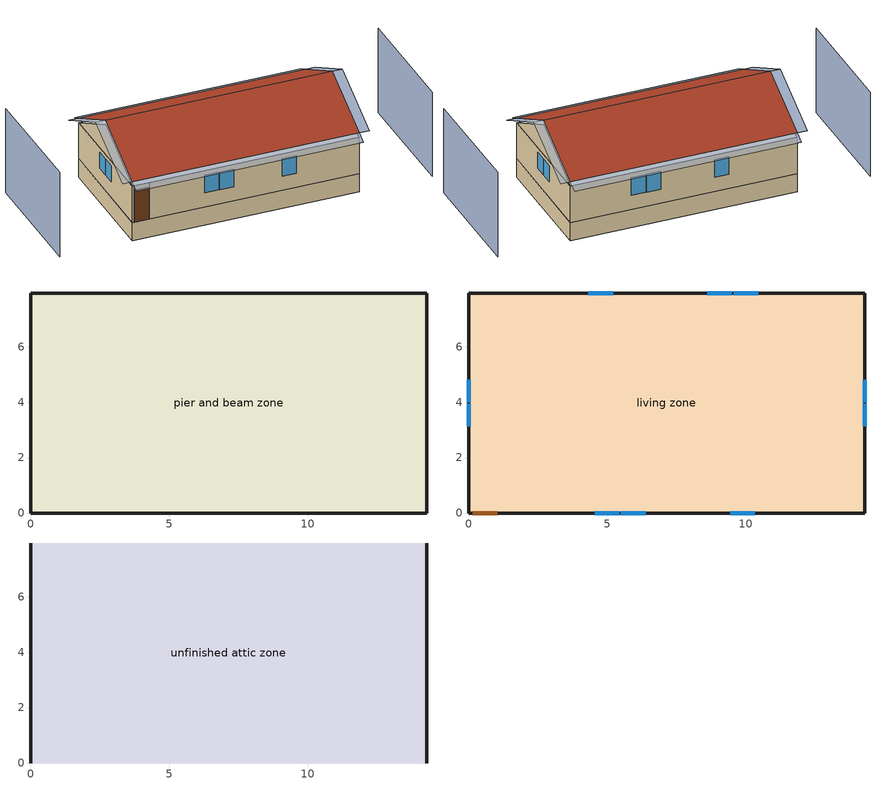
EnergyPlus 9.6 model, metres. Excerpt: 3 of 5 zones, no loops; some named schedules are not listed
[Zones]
pier and beam zone
 floor foundation (FloorFndGrndUnfinSlab): 0,0 0,7.94 14.28,7.94 14.28,0 z0
 wall outside (WallExtUninsUnfin): 0,7.94 0,0 14.28,0 14.28,7.94 0,7.94 z0:1.22
living zone
 floor to pier and beam zone (FloorPBInsFin Reversed): 0,0 0,7.94 14.28,7.94 14.28,0 z1.22
 wall outside (WallExtInsFin): 0.13,0 1.05,0 14.28,0 14.28,7.94 0,7.94 0,0 0.13,0 z1.22:3.66
 window (WindowConstruction): 0,4.81 0,4 / 0,3.94 0,3.13 / 14.28,3.13 14.28,3.94 / 14.28,4 14.28,4.81 z2.28:3.35; 10.44,7.94 9.55,7.94 / 9.49,7.94 8.61,7.94 / 5.2,7.94 4.32,7.94 / 4.54,0 5.43,0 / 5.49,0 6.38,0 / 9.43,0 10.31,0 z2.17:3.35
 door (Door): 0.15,0 1.02,0 z1.22:3.35
unfinished attic zone
 floor to living zone (FloorFinInsUnfinAttic): 0,7.94 14.28,7.94 14.28,0 0,0 z3.66
 wall outside (WallExtUninsUnfin): 0,3.97,5.64 0,7.94,3.66 0,0,3.66; 14.28,3.97,5.64 14.28,0,3.66 14.28,7.94,3.66
 roof outside (RoofUnfinInsExt): 14.28,3.97,5.95 0,3.97,5.95 0,0,3.96 14.28,0,3.96; 0,3.97,5.95 14.28,3.97,5.95 14.28,7.94,3.96 0,7.94,3.96
shading: -4.57,7.94 -4.57,0 / 18.86,0 18.86,7.94 z0:5.64; 0,4.81 0,4 / 0,3.94 0,3.13 / 14.28,3.13 14.28,3.94 / 14.28,4 14.28,4.81 z2.28:3.35; 10.44,7.94 9.55,7.94 / 9.49,7.94 8.61,7.94 / 5.2,7.94 4.32,7.94 / 4.54,0 5.43,0 / 5.49,0 6.38,0 / 9.43,0 10.31,0 z2.17:3.35; 14.89,0,3.96 14.89,3.97,5.95 14.28,3.97,5.95 14.28,0,3.96; -0.61,3.97,5.95 -0.61,0,3.96 0,0,3.96 0,3.97,5.95; 0,-0.61,3.66 14.28,-0.61,3.66 14.28,0,3.96 0,0,3.96; -0.61,7.94,3.96 -0.61,3.97,5.95 0,3.97,5.95 0,7.94,3.96; 14.89,3.97,5.95 14.89,7.94,3.96 14.28,7.94,3.96 14.28,3.97,5.95; 14.28,8.54,3.66 0,8.54,3.66 0,7.94,3.96 14.28,7.94,3.96
[Building]
Building 1: North Axis=90; Terrain=Suburbs
[Site:Location]
Camp Mabry_TX_USA: Latitude=30.32; Longitude=-97.77; Time Zone=-6; Elevation=198
[Site:GroundTemperature:Deep]
19.899, 19.899, 19.899, 19.899, 19.899, 19.899, 19.899, 19.899, 19.899, 19.899, 19.899, 19.899
[Site:WaterMainsTemperature]
Calculation Method=Correlation; Annual Average Outdoor Air Temperature=19.899; Maximum Difference In Monthly Average Outdoor Air Temperatures=19.1981
[Material] Roughness=Rough
Name | Thickness | Conductivity | Density | Specific Heat | Thermal Absorptance | Solar Absorptance | Visible Absorptance
Brick&#44 Medium/Dark | 0.1016 | 0.793375 | 1762.2 | 795.53 | 0.96 | 0.88 | 0.88
Composition Shingles | 0.009525 | 0.162714 | 1121.4 | 1465.45 | 0.91 | 0.85 | 0.85
Concrete 4.0 in. | 0.1016 | 1.803125 | 2242.8 | 837.4 | 0.9 | 0.7 | 0.7
DoorMaterial | 0.04445 | 0.0612267 | 512.64 | 1214.23 | 0.82 | 0.3 | 0.3
Drywall 0.5 in. | 0.0127 | 0.160291 | 801 | 837.4 | 0.9 | 0.5 | 0.1
Floor Covering | 0.0127 | 0.0433444 | 54.468 | 1339.84 | 0.9 | 0.9 | 0.7
FloorIns | 0.1397 | 0.0489548 | 106.365 | 1151.69 | 0.82 | 0.3 | 0.3
FloorUAAdditionalCeilingIns | 0.050038 | 0.060696 | 16.02 | 1046.75 | 0.9 | 0.7 | 0.7
FloorUATrussandIns | 0.0889 | 0.0634876 | 50.7834 | 1165.1 | 0.9 | 0.5 | 0.9
FootingMaterial | 0.2032 | 1.803125 | 2242.8 | 837.4 | 0.9 | 0.7 | 0.7
res furniture material living space | 0.1524 | 0.115458 | 640.8 | 1214.23 | 0.9 | 0.6 | 0.1
RoofSheathing | 0.01905 | 0.115458 | 512.64 | 1214.23 | 0.82 | 0.3 | 0.3
RoofUARoofIns | 0.18415 | 8.02397 | 37.0049 | 1207.88 | 0.91 | 0.85 | 0.91
WallSheathing | 0.0127 | 0.115458 | 512.64 | 1214.23 | 0.82 | 0.3 | 0.3
WallStudAndCavity | 0.0889 | 0.0601214 | 162.403 | 1178.92 | 0.96 | 0.88 | 0.96
WallStudAndCavity 1 | 0.0889 | 0.392154 | 83.0341 | 1211.67 | 0.96 | 0.88 | 0.96
WallStudAndCavity 2 | 0.0889 | 0.397942 | 83.0341 | 1211.67 | 0.82 | 0.3 | 0.3
Wood Floor | 0.015875 | 0.115458 | 544.68 | 1214.23 | 0.9 | 0.7 | 0.7
[WindowMaterial:SimpleGlazingSystem]
WindowMaterial: UFactor=6.58648; Solar Heat Gain Coefficient=0.76
[Construction]
Door: DoorMaterial
FloorFinInsUnfinAttic: Drywall 0.5 in., FloorUATrussandIns, FloorUAAdditionalCeilingIns
FloorFndGrndUnfinSlab: Concrete 4.0 in.
FloorPBInsFin Reversed: Floor Covering, Wood Floor, RoofSheathing, FloorIns
FootingConstruction: FootingMaterial
res furniture construction living space: res furniture material living space
RoofUnfinInsExt: Composition Shingles, RoofSheathing, RoofUARoofIns
WallExtInsFin: Brick&#44 Medium/Dark, WallSheathing, WallStudAndCavity, Drywall 0.5 in.
WallExtUninsUnfin: Brick&#44 Medium/Dark, WallSheathing, WallStudAndCavity 1
WallIntFinUninsFin: WallStudAndCavity 2, Drywall 0.5 in.
WindowConstruction: WindowMaterial
[Zone] Multiplier=1; Part of Total Floor Area=Yes
Name | Volume
living zone; pier and beam zone; unfinished attic zone
res ds res ac asys ret air zone; res ds res fur electric asys ret air zone | 0.25
[InternalMass] Zone or ZoneList=living zone
Name | Construction | Surface Area
living space Partition | WallIntFinUninsFin | 113.342
res furniture mass living space | res furniture construction living space | 45.3367
[Foundation:Kiva]
Foundation Kiva 1: Wall Height Above Grade=0.2032; Wall Depth Below Slab=0.2032; Footing Wall Construction=FootingConstruction
[Foundation:Kiva:Settings]
Soil Conductivity=1.731; Soil Density=1842.3; Soil Specific Heat=418.7; Ground Solar Absorptivity=0.9; Ground Thermal Absorptivity=0.9; Ground Surface Roughness=0.03; FarField Width=40; DeepGround Boundary Condition=ZeroFlux; DeepGround Depth=40; Minimum Cell Dimension=0.02; Maximum Cell Growth Coefficient=1.5; Simulation Timestep=Hourly
[SurfaceProperty:ExposedFoundationPerimeter]
Surface 12: Exposed Perimeter Calculation Method=TotalExposedPerimeter; Total Exposed Perimeter=44.4372
[People]
res occupants|living space: Zone or ZoneList or Space or SpaceList=living zone; Number of People Schedule=occupants; Number of People Calculation Method=People; Number of People=2; Fraction Radiant=0.319734; Sensible Heat Fraction=0.573; Activity Level Schedule=res occupants activity schedule; Carbon Dioxide Generation Rate=0; Enable ASHRAE 55 Comfort Warnings=No; Mean Radiant Temperature Calculation Type=ZoneAveraged
[Lights]
res lighting interior living space: Zone or ZoneList or Space or SpaceList=living zone; Schedule=lighting_interior; Design Level Calculation Method=LightingLevel; Lighting Level=202.538; Return Air Fraction=0; Fraction Radiant=0.6; Fraction Visible=0.2; Fraction Replaceable=1; EndUse Subcategory=res lighting interior living space
[ElectricEquipment] Zone or ZoneList or Space or SpaceList=living zone; Design Level Calculation Method=EquipmentLevel
Name | Schedule | Design Level | Fraction Latent | Fraction Radiant | Fraction Lost | EndUse Subcategory
res cd electric | clothes_dryer | 6801.75 | 0.05 | 0.09 | 0.8 | res cd electric
res ceil fan | ceiling_fan | 0 | 0 | 0.558 | 0 | res ceil fan
res cw | clothes_washer_power | 450.527 | 0 | 0.48 | 0.2 | res cw
res dw | dishwasher_power | 1443.67 | 0.15 | 0.36 | 0.25 | res dw
res infil_1 bath fan | Always On Discrete | 0 | 0 | 0 | 1 | res mv_1 bath fan
res infil_1 house fan | Always On Discrete | 0 | 0 | 0 | 1 | res mv_1 house fan
res infil_1 range fan | Always On Discrete | 0 | 0 | 0 | 1 | res mv_1 range fan
res misc plug loads|living space | plug_loads | 1011.31 | 0.021 | 0.558 | 0.049 | res misc plug loads
res range electric | cooking_range | 225.304 | 0.3 | 0.24 | 0.3 | res range electric
res refrig | res refrig schedule | 65.0889 | 0 | 0 | 0 | res refrig
[OtherEquipment] Design Level Calculation Method=EquipmentLevel
Name | Fuel Type | Zone or ZoneList or Space or SpaceList | Schedule | Design Level | Fraction Latent | Fraction Radiant | Fraction Lost | EndUse Subcategory
res bath | None | living zone | baths | 3166.67 | 0 | 0 | 0 | General
res ds res ac asys SupDCnToLvEq; res ds res ac asys SupLatLkToLvEq; res ds res ac asys SupSLkToLvEq; res ds res fur electric asys SupDCnToLvEq; res ds res fur electric asys SupLatLkToLvEq; res ds res fur electric asys SupSLkToLvEq | None | living zone | Always On Discrete | 0 |  |  |  | General
res hot water distribution | None | living zone | showers | 1989.35 | 0 | 0 | 0 | General
res range propane | Propane | living zone | cooking_range | 2345.9 | 0.2 | 0.18 | 0.5 | res range propane
res shower | None | living zone | showers | 2672.26 | 0.487118 | 0 | 0 | General
res sink | None | living zone | sinks | 658.18 | 0.311976 | 0 | 0 | General
res ds res ac asys RetDCnToAhEquip; res ds res ac asys SupDCnToAhEq; res ds res ac asys SupLatLkToAhEq; res ds res ac asys SupSLkToAhEq; res ds res fur electric asys RetDCnToAhEquip; res ds res fur electric asys SupDCnToAhEq; res ds res fur electric asys SupLatLkToAhEq; res ds res fur electric asys SupSLkToAhEq | None | pier and beam zone | Always On Discrete | 0 |  |  |  | General
res ds res ac asys RetDCnToPlEq; res ds res ac asys RetLatLkEq; res ds res ac asys RetSLkEq | None | res ds res ac asys ret air zone | Always On Discrete | 0 |  |  |  | General
res ds res fur electric asys RetDCnToPlEq; res ds res fur electric asys RetLatLkEq; res ds res fur electric asys RetSLkEq | None | res ds res fur electric asys ret air zone | Always On Discrete | 0 |  |  |  | General
[OTHEREQUIPMENT] Fuel Type=None; Zone or ZoneList or Space or SpaceList=LIVING ZONE; Design Level Calculation Method=EquipmentLevel; Design Level=1; Fraction Latent=0; Fraction Radiant=0; Fraction Lost=0; Carbon Dioxide Generation Rate=0
Name | Schedule | EndUse Subcategory
LIVING ZONE cooling load | LIVING ZONE lstm cooling load | lstm cooling
LIVING ZONE heating load | LIVING ZONE lstm heating load | lstm heating
[ZoneInfiltration:DesignFlowRate] Schedule=Always On Discrete
Name | Zone or ZoneList | Design Flow Rate Calculation Method | Design Flow Rate | Air Changes per Hour | Constant Term Coefficient | Temperature Term Coefficient | Velocity Term Coefficient | Velocity Squared Term Coefficient
res infil_1 flow; res nv_1 flow | living zone | Flow/Zone | 0
res infil|pier and beam space | pier and beam zone | AirChanges/Hour |  | 100 | 1 | 0 | 0 | 0
[ZoneInfiltration:EffectiveLeakageArea]
res infil|unfinished attic space: Zone=unfinished attic zone; Schedule=Always On Discrete; Effective Air Leakage Area=3774.28; Stack Coefficient=0.000159047; Wind Coefficient=3.81636e-05
[ZoneMixing] Schedule=Always On Continuous; Design Flow Rate Calculation Method=Flow/Zone; Design Flow Rate=0
Name | Zone | Source Zone
res ds res ac asys AhToLivMix; res ds res fur electric asys AhToLivMix | living zone | pier and beam zone
res ds res ac asys LivToAhMix; res ds res fur electric asys LivToAhMix | pier and beam zone | living zone
[Exterior:Lights]
res lighting exterior: Schedule=lighting_exterior; Design Level=6.56118; EndUse Subcategory=res lighting exterior
[EnergyManagementSystem:Sensor]
Name | OutputVariable or OutputMeter Index Key | OutputVariable or OutputMeter
res_af_1_tin_s | living zone | Zone Mean Air Temperature
res_af_1_tt_s | living zone | Zone Outdoor Air Drybulb Temperature
res_af_vw_s |  | Site Wind Speed
res_ds_res_ac_asys_ah_t_s; res_ds_res_fur_electric_asys_ah_t_s | pier and beam zone | Zone Air Temperature
res_ds_res_ac_asys_ah_w_s; res_ds_res_fur_electric_asys_ah_w_s | pier and beam zone | Zone Mean Air Humidity Ratio
res_ds_res_ac_asys_win_s; res_ds_res_fur_electric_asys_win_s | living zone | Zone Mean Air Humidity Ratio
res_infil_1_bath_sch_s | res mv_1 bath exhaust schedule | Schedule Value
res_infil_1_dryer_sch_s | clothes_dryer_exhaust | Schedule Value
res_infil_1_range_sch_s | res mv_1 range exhaust schedule | Schedule Value
res_infil_1_wh_sch_s | Always On Discrete | Schedule Value
res_nv_1_nva_s | res nv_1 avail schedule | Schedule Value
res_nv_1_sp_s | res nv_1 temp schedule | Schedule Value
res_nv_pb_s |  | Site Outdoor Air Barometric Pressure
res_nv_wt_s |  | Site Outdoor Air Humidity Ratio
res_shower_mixsp | fixtures temperature schedule | Schedule Value
[EnergyManagementSystem:Actuator]
Name | Actuated Component Unique | Actuated Component Type | Actuated Component Control Type
res_ds_res_ac_asys_AhToLivMix_act | res ds res ac asys AhToLivMix | ZoneMixing | Air Exchange Flow Rate
res_ds_res_ac_asys_LivToAhMix_act | res ds res ac asys LivToAhMix | ZoneMixing | Air Exchange Flow Rate
res_ds_res_ac_asys_RetDCnToAhEquip_act | res ds res ac asys RetDCnToAhEquip | OtherEquipment | Power Level
res_ds_res_ac_asys_RetDCnToPlEq_act | res ds res ac asys RetDCnToPlEq | OtherEquipment | Power Level
res_ds_res_ac_asys_RetLatLkEq_act | res ds res ac asys RetLatLkEq | OtherEquipment | Power Level
res_ds_res_ac_asys_RetSLkEq_act | res ds res ac asys RetSLkEq | OtherEquipment | Power Level
res_ds_res_ac_asys_SupDCnToAhEq_act | res ds res ac asys SupDCnToAhEq | OtherEquipment | Power Level
res_ds_res_ac_asys_SupDCnToLvEq_act | res ds res ac asys SupDCnToLvEq | OtherEquipment | Power Level
res_ds_res_ac_asys_SupLatLkToAhEq_act | res ds res ac asys SupLatLkToAhEq | OtherEquipment | Power Level
res_ds_res_ac_asys_SupLatLkToLvEq_act | res ds res ac asys SupLatLkToLvEq | OtherEquipment | Power Level
res_ds_res_ac_asys_SupSLkToAhEq_act | res ds res ac asys SupSLkToAhEq | OtherEquipment | Power Level
res_ds_res_ac_asys_SupSLkToLvEq_act | res ds res ac asys SupSLkToLvEq | OtherEquipment | Power Level
res_ds_res_fur_electric_asys_AhToLivMix_act | res ds res fur electric asys AhToLivMix | ZoneMixing | Air Exchange Flow Rate
res_ds_res_fur_electric_asys_LivToAhMix_act | res ds res fur electric asys LivToAhMix | ZoneMixing | Air Exchange Flow Rate
res_ds_res_fur_electric_asys_RetDCnToAhEquip_act | res ds res fur electric asys RetDCnToAhEquip | OtherEquipment | Power Level
res_ds_res_fur_electric_asys_RetDCnToPlEq_act | res ds res fur electric asys RetDCnToPlEq | OtherEquipment | Power Level
res_ds_res_fur_electric_asys_RetLatLkEq_act | res ds res fur electric asys RetLatLkEq | OtherEquipment | Power Level
res_ds_res_fur_electric_asys_RetSLkEq_act | res ds res fur electric asys RetSLkEq | OtherEquipment | Power Level
res_ds_res_fur_electric_asys_SupDCnToAhEq_act | res ds res fur electric asys SupDCnToAhEq | OtherEquipment | Power Level
res_ds_res_fur_electric_asys_SupDCnToLvEq_act | res ds res fur electric asys SupDCnToLvEq | OtherEquipment | Power Level
res_ds_res_fur_electric_asys_SupLatLkToAhEq_act | res ds res fur electric asys SupLatLkToAhEq | OtherEquipment | Power Level
res_ds_res_fur_electric_asys_SupLatLkToLvEq_act | res ds res fur electric asys SupLatLkToLvEq | OtherEquipment | Power Level
res_ds_res_fur_electric_asys_SupSLkToAhEq_act | res ds res fur electric asys SupSLkToAhEq | OtherEquipment | Power Level
res_ds_res_fur_electric_asys_SupSLkToLvEq_act | res ds res fur electric asys SupSLkToLvEq | OtherEquipment | Power Level
res_infil_1_bath_fan_act | res infil_1 bath fan | ElectricEquipment | Electricity Rate
res_infil_1_flow_act | res infil_1 flow | Zone Infiltration | Air Exchange Flow Rate
res_infil_1_house_fan_act | res infil_1 house fan | ElectricEquipment | Electricity Rate
res_infil_1_range_fan_act | res infil_1 range fan | ElectricEquipment | Electricity Rate
res_nv_1_flow_act | res nv_1 flow | Zone Infiltration | Air Exchange Flow Rate
[EnergyManagementSystem:ProgramCallingManager]
res af_1 program calling manager: BeginTimestepBeforePredictor; res_infil_1_program; res_nv_1_program
res ds res ac asys program calling manager: EndOfSystemTimestepAfterHVACReporting; res_ds_res_ac_asys_program
res ds res fur electric asys program calling manager: EndOfSystemTimestepAfterHVACReporting; res_ds_res_fur_electric_asys_program
res shower sag: EndOfSystemTimestepAfterHVACReporting; res_shower_sag
[EnergyManagementSystem:Program]
res_ds_res_ac_asys_program: Set res_ds_res_ac_asys_AhMfr  = 0; Set res_ds_res_ac_asys_FanRtf  = 0; Set res_ds_res_ac_asys_AhVfr  = 0; Set res_ds_res_ac_asys_AhTt  = 0; Set res_ds_res_ac_asys_AhWt  = 0; Set res_ds_res_ac_asys_RaT  = 0; Set res_ds_res_ac_asys_RaW  = 0; Set res_ds_res_ac_asys_AhT = res_ds_res_ac_asys_ah_t_s; Set res_ds_res_ac_asys_AhW = res_ds_res_ac_asys_ah_w_s; Run res_ds_res_ac_asys_lk_subrout; Set res_ds_res_ac_asys_SupSLkToLvEq_act = res_ds_res_ac_asys_SupSLkToLv; Set res_ds_res_ac_asys_SupLatLkToLvEq_act = res_ds_res_ac_asys_SupLatLkToLv; Set res_ds_res_ac_asys_SupDCnToLvEq_act = res_ds_res_ac_asys_SupDCnToLv; Set res_ds_res_ac_asys_SupDCnToAhEq_act = res_ds_res_ac_asys_SupDCnToAh; Set res_ds_res_ac_asys_SupSLkToAhEq_act = res_ds_res_ac_asys_SupSLkToAh; Set res_ds_res_ac_asys_SupLatLkToAhEq_act = res_ds_res_ac_asys_SupLatLkToAh; Set res_ds_res_ac_asys_RetSLkEq_act = res_ds_res_ac_asys_RetSLk; Set res_ds_res_ac_asys_RetLatLkEq_act = res_ds_res_ac_asys_RetLatLk; Set res_ds_res_ac_asys_RetDCnToPlEq_act = res_ds_res_ac_asys_RetDCnToPl; Set res_ds_res_ac_asys_RetDCnToAhEquip_act = res_ds_res_ac_asys_RetDCnToAh; Set res_ds_res_ac_asys_AhToLivMix_act = res_ds_res_ac_asys_AhToLiv; Set res_ds_res_ac_asys_LivToAhMix_act = res_ds_res_ac_asys_LivToAh
res_ds_res_fur_electric_asys_program: Set res_ds_res_fur_electric_asys_AhMfr  = 0; Set res_ds_res_fur_electric_asys_FanRtf  = 0; Set res_ds_res_fur_electric_asys_AhVfr  = 0; Set res_ds_res_fur_electric_asys_AhTt  = 0; Set res_ds_res_fur_electric_asys_AhWt  = 0; Set res_ds_res_fur_electric_asys_RaT  = 0; Set res_ds_res_fur_electric_asys_RaW  = 0; Set res_ds_res_fur_electric_asys_AhT = res_ds_res_fur_electric_asys_ah_t_s; Set res_ds_res_fur_electric_asys_AhW = res_ds_res_fur_electric_asys_ah_w_s; Run res_ds_res_fur_electric_asys_lk_subrout; Set res_ds_res_fur_electric_asys_SupSLkToLvEq_act = res_ds_res_fur_electric_asys_SupSLkToLv; Set res_ds_res_fur_electric_asys_SupLatLkToLvEq_act = res_ds_res_fur_electric_asys_SupLatLkToLv; Set res_ds_res_fur_electric_asys_SupDCnToLvEq_act = res_ds_res_fur_electric_asys_SupDCnToLv; Set res_ds_res_fur_electric_asys_SupDCnToAhEq_act = res_ds_res_fur_electric_asys_SupDCnToAh; Set res_ds_res_fur_electric_asys_SupSLkToAhEq_act = res_ds_res_fur_electric_asys_SupSLkToAh; Set res_ds_res_fur_electric_asys_SupLatLkToAhEq_act = res_ds_res_fur_electric_asys_SupLatLkToAh; Set res_ds_res_fur_electric_asys_RetSLkEq_act = res_ds_res_fur_electric_asys_RetSLk; Set res_ds_res_fur_electric_asys_RetLatLkEq_act = res_ds_res_fur_electric_asys_RetLatLk; Set res_ds_res_fur_electric_asys_RetDCnToPlEq_act = res_ds_res_fur_electric_asys_RetDCnToPl; Set res_ds_res_fur_electric_asys_RetDCnToAhEquip_act = res_ds_res_fur_electric_asys_RetDCnToAh; Set res_ds_res_fur_electric_asys_AhToLivMix_act = res_ds_res_fur_electric_asys_AhToLiv; Set res_ds_res_fur_electric_asys_LivToAhMix_act = res_ds_res_fur_electric_asys_LivToAh
res_infil_1_program: Set p_m = 0.14; Set p_s = 0.22; Set s_m = 270; Set s_s = 370; Set z_m = 9.99744; Set z_s = 2.4384; Set f_t = (((s_m/z_m)^p_m)*((z_s/s_s)^p_s)); Set Tdiff = res_af_1_tin_s-res_af_1_tt_s; Set dT = @Abs Tdiff; Set c = 0.3054; Set Cs = 0.054; Set Cw = 0.0988; Set n = 0.65; Set sft = (f_t*0.5); Set temp1 = ((c*Cw)*((sft*res_af_vw_s)^(2*n)))^2; Set Qn = (((c*Cs*(dT^n))^2)+temp1)^0.5; Set Tdiff = res_af_1_tin_s-res_af_1_tt_s; Set QWHV = res_infil_1_wh_sch_s*0.0; Set Qrange = res_infil_1_range_sch_s*0.0472; Set Qdryer = res_infil_1_dryer_sch_s*0.0472; Set Qbath = res_infil_1_bath_sch_s*0.0236; Set QductsOut = 0; Set QductsIn = 0; Set QductsOut  = 0; Set QductsIn = QductsIn+res_ds_res_fur_electric_asys_lk_sup_fan_equiv; Set QductsOut  = 0; Set QductsIn = QductsIn+res_ds_res_ac_asys_lk_sup_fan_equiv; Set Qout = Qrange+Qbath+Qdryer+QductsOut; Set Qin = QWHV+QductsIn; Set faneff_wh = 1; Set res_infil_1_house_fan_act = (QWHV*300)/faneff_wh*0; Set faneff_sp = 0.4719474432000001; Set res_infil_1_range_fan_act = (Qrange*300)/faneff_sp; Set res_infil_1_bath_fan_act = (Qbath*300)/faneff_sp; Set Qfan = (@Max Qout Qin); If Qfan > 0; Set Qavg = ((Qout + Qin) / 2.0); If ((@Abs (Qout - Qavg)) / Qavg) <= 0.1; Set phi = 1; Else; Set phi = (Qn / (Qn + Qfan)); EndIf; Set Qinf_adj = phi * Qn; Else; Set Qinf_adj = Qn; EndIf; Set res_infil_1_flow_act = Qfan + Qinf_adj
res_nv_1_program: Set Tdiff = res_af_1_tin_s-res_af_1_tt_s; Set dT = (@Abs Tdiff); Set pt = (@RhFnTdbWPb res_af_1_tt_s res_nv_wt_s res_nv_pb_s); Set NVA = 3861.7956517959906; Set Cs = 8.963020389461627e-05; Set Cw = 7.542247952564174e-05; Set MNV = 1.5354023485440007; Set MHR = 0.0115; Set MRH = 0.7; Set temp1 = (res_nv_1_nva_s*NVA); Set SGNV = temp1*((((Cs*dT)+(Cw*(res_af_vw_s^2)))^0.5)/1000); If (res_nv_wt_s<MHR) && (pt<MRH) && (res_af_1_tin_s>res_nv_1_sp_s); Set temp2 = (res_af_1_tin_s-res_nv_1_sp_s); Set NVadj1 = temp2/(res_af_1_tin_s-res_af_1_tt_s); Set NVadj2 = (@Min NVadj1 1); Set NVadj3 = (@Max NVadj2 0); Set NVadj = SGNV*NVadj3; Set res_nv_1_flow_act = (@Min NVadj MNV); Else; Set res_nv_1_flow_act = 0; EndIf
res_shower_sag: If res_shower_vol > 0; Set ShowerTime=SystemTimeStep; Else; Set ShowerTime=0; EndIf; If (res_shower_vol > 0) && (res_shower_mixsp > res_shower_tout); Set ShowerSag=SystemTimeStep; Set ShowerE=res_shower_vol*4141170*(res_shower_mixsp-res_shower_tout); Else; Set ShowerSag=0; Set ShowerE=0; EndIf
[EnergyManagementSystem:Subroutine]
res_ds_res_ac_asys_lk_subrout: Set f_sup = 0.13326673326673327; Set f_ret = 0.06673326673326675; Set f_OA = 0.06653346653346652; Set oafrate = f_OA * res_ds_res_ac_asys_AhVfr; Set suplkfrate = f_sup * res_ds_res_ac_asys_AhVfr; Set retlkfrate = f_ret * res_ds_res_ac_asys_AhVfr; Set res_ds_res_ac_asys_AhToLiv = (@Abs (suplkfrate-retlkfrate-oafrate)); Set res_ds_res_ac_asys_LivToAh = 0; Set res_ds_res_ac_asys_lk_sup_fan_equiv = 0; Set res_ds_res_ac_asys_lk_ret_fan_equiv = oafrate; If res_ds_res_ac_asys_AhMfr>0; Set h_SA=(@HFnTdbW res_ds_res_ac_asys_AhTt res_ds_res_ac_asys_AhWt); Set h_AHZ=(@HFnTdbW res_ds_res_ac_asys_AhT res_ds_res_ac_asys_AhW); Set h_RA=(@HFnTdbW res_ds_res_ac_asys_RaT res_ds_res_ac_asys_RaW); Set h_fg=(@HfgAirFnWTdb res_ds_res_ac_asys_AhWt res_ds_res_ac_asys_AhTt); Set SALkQtot=f_sup*res_ds_res_ac_asys_AhMfr*(h_RA-h_SA); Set temp1=h_fg*(res_ds_res_ac_asys_RaW-res_ds_res_ac_asys_AhWt); Set res_ds_res_ac_asys_SupLatLkToLv = f_sup*res_ds_res_ac_asys_AhMfr*temp1; Set res_ds_res_ac_asys_SupSLkToLv = SALkQtot-res_ds_res_ac_asys_SupLatLkToLv; Set eTm=(res_ds_res_ac_asys_FanRtf/(res_ds_res_ac_asys_AhMfr*1006.0))*38.687; Set eTm=0-eTm; Set temp4=res_ds_res_ac_asys_AhT; Set tsup=temp4+((res_ds_res_ac_asys_AhTt-res_ds_res_ac_asys_AhT)*(@Exp eTm)); Set temp5=tsup-res_ds_res_ac_asys_AhTt; Set res_ds_res_ac_asys_SupDCnToLv = res_ds_res_ac_asys_AhMfr*1006.0*temp5; Set res_ds_res_ac_asys_SupDCnToAh = 0-res_ds_res_ac_asys_SupDCnToLv; Set eTm=(res_ds_res_ac_asys_FanRtf/(res_ds_res_ac_asys_AhMfr*1006.0))*6.621; Set eTm=0-eTm; Set temp6=res_ds_res_ac_asys_AhT; Set tret=temp6+((res_ds_res_ac_asys_RaT-res_ds_res_ac_asys_AhT)*(@Exp eTm)); Set temp7=tret-res_ds_res_ac_asys_RaT; Set res_ds_res_ac_asys_RetDCnToPl=res_ds_res_ac_asys_AhMfr*1006.0*temp7; Set res_ds_res_ac_asys_RetDCnToAh=0-res_ds_res_ac_asys_RetDCnToPl; Set res_ds_res_ac_asys_RetLatLk=0; Set temp2=(res_ds_res_ac_asys_AhT-res_ds_res_ac_asys_RaT); Set res_ds_res_ac_asys_RetSLk=f_ret*res_ds_res_ac_asys_AhMfr*1006.0*temp2; Set QtLkToAHZn=f_sup*res_ds_res_ac_asys_AhMfr*(h_SA-h_AHZ); Set temp3=(res_ds_res_ac_asys_AhWt-res_ds_res_ac_asys_AhW); Set res_ds_res_ac_asys_SupLatLkToAh=f_sup*res_ds_res_ac_asys_AhMfr*h_fg; Set res_ds_res_ac_asys_SupLatLkToAh=res_ds_res_ac_asys_SupLatLkToAh*temp3; Set res_ds_res_ac_asys_SupSLkToAh=QtLkToAHZn-res_ds_res_ac_asys_SupLatLkToAh; Else; Set res_ds_res_ac_asys_SupLatLkToLv=0; Set res_ds_res_ac_asys_SupSLkToLv=0; Set res_ds_res_ac_asys_SupDCnToLv=0; Set res_ds_res_ac_asys_SupDCnToAh=0; Set res_ds_res_ac_asys_RetDCnToPl=0; Set res_ds_res_ac_asys_RetDCnToAh=0; Set res_ds_res_ac_asys_RetLatLk=0; Set res_ds_res_ac_asys_RetSLk=0; Set res_ds_res_ac_asys_SupLatLkToAh=0; Set res_ds_res_ac_asys_SupSLkToAh=0; EndIf
res_ds_res_fur_electric_asys_lk_subrout: Set f_sup = 0.13326673326673327; Set f_ret = 0.06673326673326675; Set f_OA = 0.06653346653346652; Set oafrate = f_OA * res_ds_res_fur_electric_asys_AhVfr; Set suplkfrate = f_sup * res_ds_res_fur_electric_asys_AhVfr; Set retlkfrate = f_ret * res_ds_res_fur_electric_asys_AhVfr; Set res_ds_res_fur_electric_asys_AhToLiv = (@Abs (suplkfrate-retlkfrate-oafrate)); Set res_ds_res_fur_electric_asys_LivToAh = 0; Set res_ds_res_fur_electric_asys_lk_sup_fan_equiv = 0; Set res_ds_res_fur_electric_asys_lk_ret_fan_equiv = oafrate; If res_ds_res_fur_electric_asys_AhMfr>0; Set h_SA=(@HFnTdbW res_ds_res_fur_electric_asys_AhTt res_ds_res_fur_electric_asys_AhWt); Set h_AHZ=(@HFnTdbW res_ds_res_fur_electric_asys_AhT res_ds_res_fur_electric_asys_AhW); Set h_RA=(@HFnTdbW res_ds_res_fur_electric_asys_RaT res_ds_res_fur_electric_asys_RaW); Set h_fg=(@HfgAirFnWTdb res_ds_res_fur_electric_asys_AhWt res_ds_res_fur_electric_asys_AhTt); Set SALkQtot=f_sup*res_ds_res_fur_electric_asys_AhMfr*(h_RA-h_SA); Set temp1=h_fg*(res_ds_res_fur_electric_asys_RaW-res_ds_res_fur_electric_asys_AhWt); Set res_ds_res_fur_electric_asys_SupLatLkToLv = f_sup*res_ds_res_fur_electric_asys_AhMfr*temp1; Set res_ds_res_fur_electric_asys_SupSLkToLv = SALkQtot-res_ds_res_fur_electric_asys_SupLatLkToLv; Set eTm=(res_ds_res_fur_electric_asys_FanRtf/(res_ds_res_fur_electric_asys_AhMfr*1006.0))*38.687; Set eTm=0-eTm; Set temp4=res_ds_res_fur_electric_asys_AhT; Set tsup=temp4+((res_ds_res_fur_electric_asys_AhTt-res_ds_res_fur_electric_asys_AhT)*(@Exp eTm)); Set temp5=tsup-res_ds_res_fur_electric_asys_AhTt; Set res_ds_res_fur_electric_asys_SupDCnToLv = res_ds_res_fur_electric_asys_AhMfr*1006.0*temp5; Set res_ds_res_fur_electric_asys_SupDCnToAh = 0-res_ds_res_fur_electric_asys_SupDCnToLv; Set eTm=(res_ds_res_fur_electric_asys_FanRtf/(res_ds_res_fur_electric_asys_AhMfr*1006.0))*6.621; Set eTm=0-eTm; Set temp6=res_ds_res_fur_electric_asys_AhT; Set tret=temp6+((res_ds_res_fur_electric_asys_RaT-res_ds_res_fur_electric_asys_AhT)*(@Exp eTm)); Set temp7=tret-res_ds_res_fur_electric_asys_RaT; Set res_ds_res_fur_electric_asys_RetDCnToPl=res_ds_res_fur_electric_asys_AhMfr*1006.0*temp7; Set res_ds_res_fur_electric_asys_RetDCnToAh=0-res_ds_res_fur_electric_asys_RetDCnToPl; Set res_ds_res_fur_electric_asys_RetLatLk=0; Set temp2=(res_ds_res_fur_electric_asys_AhT-res_ds_res_fur_electric_asys_RaT); Set res_ds_res_fur_electric_asys_RetSLk=f_ret*res_ds_res_fur_electric_asys_AhMfr*1006.0*temp2; Set QtLkToAHZn=f_sup*res_ds_res_fur_electric_asys_AhMfr*(h_SA-h_AHZ); Set temp3=(res_ds_res_fur_electric_asys_AhWt-res_ds_res_fur_electric_asys_AhW); Set res_ds_res_fur_electric_asys_SupLatLkToAh=f_sup*res_ds_res_fur_electric_asys_AhMfr*h_fg; Set res_ds_res_fur_electric_asys_SupLatLkToAh=res_ds_res_fur_electric_asys_SupLatLkToAh*temp3; Set res_ds_res_fur_electric_asys_SupSLkToAh=QtLkToAHZn-res_ds_res_fur_electric_asys_SupLatLkToAh; Else; Set res_ds_res_fur_electric_asys_SupLatLkToLv=0; Set res_ds_res_fur_electric_asys_SupSLkToLv=0; Set res_ds_res_fur_electric_asys_SupDCnToLv=0; Set res_ds_res_fur_electric_asys_SupDCnToAh=0; Set res_ds_res_fur_electric_asys_RetDCnToPl=0; Set res_ds_res_fur_electric_asys_RetDCnToAh=0; Set res_ds_res_fur_electric_asys_RetLatLk=0; Set res_ds_res_fur_electric_asys_RetSLk=0; Set res_ds_res_fur_electric_asys_SupLatLkToAh=0; Set res_ds_res_fur_electric_asys_SupSLkToAh=0; EndIf
[EnergyManagementSystem:GlobalVariable]
res_ds_res_ac_asys_AhMfr
res_ds_res_ac_asys_AhT
res_ds_res_ac_asys_AhToLiv
res_ds_res_ac_asys_AhTt
res_ds_res_ac_asys_AhVfr
res_ds_res_ac_asys_AhW
res_ds_res_ac_asys_AhWt
res_ds_res_ac_asys_FanRtf
res_ds_res_ac_asys_LivToAh
res_ds_res_ac_asys_lk_ret_fan_equiv
res_ds_res_ac_asys_lk_sup_fan_equiv
res_ds_res_ac_asys_RaT
res_ds_res_ac_asys_RaW
res_ds_res_ac_asys_RetDCnToAh
res_ds_res_ac_asys_RetDCnToPl
res_ds_res_ac_asys_RetLatLk
res_ds_res_ac_asys_RetSLk
res_ds_res_ac_asys_SupDCnToAh
res_ds_res_ac_asys_SupDCnToLv
res_ds_res_ac_asys_SupLatLkToAh
res_ds_res_ac_asys_SupLatLkToLv
res_ds_res_ac_asys_SupSLkToAh
res_ds_res_ac_asys_SupSLkToLv
res_ds_res_fur_electric_asys_AhMfr
res_ds_res_fur_electric_asys_AhT
res_ds_res_fur_electric_asys_AhToLiv
res_ds_res_fur_electric_asys_AhTt
res_ds_res_fur_electric_asys_AhVfr
res_ds_res_fur_electric_asys_AhW
res_ds_res_fur_electric_asys_AhWt
res_ds_res_fur_electric_asys_FanRtf
res_ds_res_fur_electric_asys_LivToAh
res_ds_res_fur_electric_asys_lk_ret_fan_equiv
res_ds_res_fur_electric_asys_lk_sup_fan_equiv
res_ds_res_fur_electric_asys_RaT
res_ds_res_fur_electric_asys_RaW
res_ds_res_fur_electric_asys_RetDCnToAh
res_ds_res_fur_electric_asys_RetDCnToPl
res_ds_res_fur_electric_asys_RetLatLk
res_ds_res_fur_electric_asys_RetSLk
res_ds_res_fur_electric_asys_SupDCnToAh
res_ds_res_fur_electric_asys_SupDCnToLv
res_ds_res_fur_electric_asys_SupLatLkToAh
res_ds_res_fur_electric_asys_SupLatLkToLv
res_ds_res_fur_electric_asys_SupSLkToAh
res_ds_res_fur_electric_asys_SupSLkToLv
[EnergyManagementSystem:OutputVariable] Type of Data in Variable=Summed; Update Frequency=SystemTimestep; EMS Program or Subroutine=res_shower_sag
Name | EMS Variable | Units
Shower Draw Time|unit 1 | ShowerTime | hr
Unmet Shower Energy|unit 1 | ShowerE | J
Unmet Shower Time|unit 1 | ShowerSag | hr
[Schedule:Day:Interval]
res refrig schedule allday1; res refrig schedule allday12: No, 01:00, 0.610949, 02:00, 0.595675, 03:00, 0.580401, 04:00, 0.565128, 06:00, 0.549854, 07:00, 0.580401, 08:00, 0.610949, 10:00, 0.626223, 12:00, 0.610949, 15:00, 0.641496, 16:00, 0.626223, 17:00, 0.672044, 18:00, 0.733139, 19:00, 0.763686, 20:00, 0.733139, 21:00, 0.717865, 22:00, 0.702591, 23:00, 0.672044, 24:00, 0.626223
res refrig schedule allday2: No, 01:00, 0.609489, 02:00, 0.594252, 03:00, 0.579015, 04:00, 0.563777, 06:00, 0.54854, 07:00, 0.579015, 08:00, 0.609489, 10:00, 0.624726, 12:00, 0.609489, 15:00, 0.639964, 16:00, 0.624726, 17:00, 0.670438, 18:00, 0.731387, 19:00, 0.761861, 20:00, 0.731387, 21:00, 0.71615, 22:00, 0.700912, 23:00, 0.670438, 24:00, 0.624726
res refrig schedule allday3; res refrig schedule allday4; res refrig schedule allday5: No, 01:00, 0.791241, 02:00, 0.77146, 03:00, 0.751679, 04:00, 0.731898, 06:00, 0.712117, 07:00, 0.751679, 08:00, 0.791241, 10:00, 0.811022, 12:00, 0.791241, 15:00, 0.830803, 16:00, 0.811022, 17:00, 0.870365, 18:00, 0.949489, 19:00, 0.989051, 20:00, 0.949489, 21:00, 0.929708, 22:00, 0.909927, 23:00, 0.870365, 24:00, 0.811022
res refrig schedule allday6; res refrig schedule allday7; res refrig schedule allday8; res refrig schedule allday9: No, 01:00, 0.8, 02:00, 0.78, 03:00, 0.76, 04:00, 0.74, 06:00, 0.72, 07:00, 0.76, 08:00, 0.8, 10:00, 0.82, 12:00, 0.8, 15:00, 0.84, 16:00, 0.82, 17:00, 0.88, 18:00, 0.96, 19:00, 1, 20:00, 0.96, 21:00, 0.94, 22:00, 0.92, 23:00, 0.88, 24:00, 0.82
res refrig schedule allday10: No, 01:00, 0.679562, 02:00, 0.662573, 03:00, 0.645584, 04:00, 0.628595, 06:00, 0.611606, 07:00, 0.645584, 08:00, 0.679562, 10:00, 0.696551, 12:00, 0.679562, 15:00, 0.71354, 16:00, 0.696551, 17:00, 0.747518, 18:00, 0.815474, 19:00, 0.849453, 20:00, 0.815474, 21:00, 0.798485, 22:00, 0.781496, 23:00, 0.747518, 24:00, 0.696551
res refrig schedule allday11: No, 01:00, 0.675182, 02:00, 0.658303, 03:00, 0.641423, 04:00, 0.624544, 06:00, 0.607664, 07:00, 0.641423, 08:00, 0.675182, 10:00, 0.692062, 12:00, 0.675182, 15:00, 0.708942, 16:00, 0.692062, 17:00, 0.742701, 18:00, 0.810219, 19:00, 0.843978, 20:00, 0.810219, 21:00, 0.793339, 22:00, 0.77646, 23:00, 0.742701, 24:00, 0.692062
Schedule Day 8; res refrig schedule winter design: No, 24:00, 0
res refrig schedule summer design: No, 24:00, 1
[Schedule:Week:Daily]
res refrig schedule Week Rule - Jan1-Jan27: res refrig schedule allday1, res refrig schedule allday1, res refrig schedule allday1, res refrig schedule allday1, res refrig schedule allday1, res refrig schedule allday1, res refrig schedule allday1, Schedule Day 8, res refrig schedule summer design, res refrig schedule winter design, Schedule Day 8, Schedule Day 8
res refrig schedule Week Rule - Jan28-Feb3: res refrig schedule allday1, res refrig schedule allday1, res refrig schedule allday1, res refrig schedule allday1, res refrig schedule allday2, res refrig schedule allday2, res refrig schedule allday2, Schedule Day 8, res refrig schedule summer design, res refrig schedule winter design, Schedule Day 8, Schedule Day 8
res refrig schedule Week Rule - Feb4-Feb24: res refrig schedule allday2, res refrig schedule allday2, res refrig schedule allday2, res refrig schedule allday2, res refrig schedule allday2, res refrig schedule allday2, res refrig schedule allday2, Schedule Day 8, res refrig schedule summer design, res refrig schedule winter design, Schedule Day 8, Schedule Day 8
res refrig schedule Week Rule - Feb25-Mar3: res refrig schedule allday2, res refrig schedule allday2, res refrig schedule allday2, res refrig schedule allday2, res refrig schedule allday3, res refrig schedule allday3, res refrig schedule allday3, Schedule Day 8, res refrig schedule summer design, res refrig schedule winter design, Schedule Day 8, Schedule Day 8
res refrig schedule Week Rule - Mar4-Mar31: res refrig schedule allday3, res refrig schedule allday3, res refrig schedule allday3, res refrig schedule allday3, res refrig schedule allday3, res refrig schedule allday3, res refrig schedule allday3, Schedule Day 8, res refrig schedule summer design, res refrig schedule winter design, Schedule Day 8, Schedule Day 8
res refrig schedule Week Rule - Apr1-Apr28: res refrig schedule allday4, res refrig schedule allday4, res refrig schedule allday4, res refrig schedule allday4, res refrig schedule allday4, res refrig schedule allday4, res refrig schedule allday4, Schedule Day 8, res refrig schedule summer design, res refrig schedule winter design, Schedule Day 8, Schedule Day 8
res refrig schedule Week Rule - Apr29-May5: res refrig schedule allday4, res refrig schedule allday4, res refrig schedule allday5, res refrig schedule allday5, res refrig schedule allday5, res refrig schedule allday5, res refrig schedule allday5, Schedule Day 8, res refrig schedule summer design, res refrig schedule winter design, Schedule Day 8, Schedule Day 8
res refrig schedule Week Rule - May6-May26: res refrig schedule allday5, res refrig schedule allday5, res refrig schedule allday5, res refrig schedule allday5, res refrig schedule allday5, res refrig schedule allday5, res refrig schedule allday5, Schedule Day 8, res refrig schedule summer design, res refrig schedule winter design, Schedule Day 8, Schedule Day 8
res refrig schedule Week Rule - May27-Jun2: res refrig schedule allday5, res refrig schedule allday5, res refrig schedule allday5, res refrig schedule allday5, res refrig schedule allday5, res refrig schedule allday6, res refrig schedule allday6, Schedule Day 8, res refrig schedule summer design, res refrig schedule winter design, Schedule Day 8, Schedule Day 8
res refrig schedule Week Rule - Jun3-Jun30: res refrig schedule allday6, res refrig schedule allday6, res refrig schedule allday6, res refrig schedule allday6, res refrig schedule allday6, res refrig schedule allday6, res refrig schedule allday6, Schedule Day 8, res refrig schedule summer design, res refrig schedule winter design, Schedule Day 8, Schedule Day 8
res refrig schedule Week Rule - Jul1-Jul28: res refrig schedule allday7, res refrig schedule allday7, res refrig schedule allday7, res refrig schedule allday7, res refrig schedule allday7, res refrig schedule allday7, res refrig schedule allday7, Schedule Day 8, res refrig schedule summer design, res refrig schedule winter design, Schedule Day 8, Schedule Day 8
res refrig schedule Week Rule - Jul29-Aug4: res refrig schedule allday7, res refrig schedule allday7, res refrig schedule allday7, res refrig schedule allday8, res refrig schedule allday8, res refrig schedule allday8, res refrig schedule allday8, Schedule Day 8, res refrig schedule summer design, res refrig schedule winter design, Schedule Day 8, Schedule Day 8
res refrig schedule Week Rule - Aug5-Aug25: res refrig schedule allday8, res refrig schedule allday8, res refrig schedule allday8, res refrig schedule allday8, res refrig schedule allday8, res refrig schedule allday8, res refrig schedule allday8, Schedule Day 8, res refrig schedule summer design, res refrig schedule winter design, Schedule Day 8, Schedule Day 8
res refrig schedule Week Rule - Aug26-Sep1: res refrig schedule allday8, res refrig schedule allday8, res refrig schedule allday8, res refrig schedule allday8, res refrig schedule allday8, res refrig schedule allday8, res refrig schedule allday9, Schedule Day 8, res refrig schedule summer design, res refrig schedule winter design, Schedule Day 8, Schedule Day 8
res refrig schedule Week Rule - Sep2-Sep29: res refrig schedule allday9, res refrig schedule allday9, res refrig schedule allday9, res refrig schedule allday9, res refrig schedule allday9, res refrig schedule allday9, res refrig schedule allday9, Schedule Day 8, res refrig schedule summer design, res refrig schedule winter design, Schedule Day 8, Schedule Day 8
res refrig schedule Week Rule - Sep30-Oct6: res refrig schedule allday9, res refrig schedule allday10, res refrig schedule allday10, res refrig schedule allday10, res refrig schedule allday10, res refrig schedule allday10, res refrig schedule allday10, Schedule Day 8, res refrig schedule summer design, res refrig schedule winter design, Schedule Day 8, Schedule Day 8
res refrig schedule Week Rule - Oct7-Oct27: res refrig schedule allday10, res refrig schedule allday10, res refrig schedule allday10, res refrig schedule allday10, res refrig schedule allday10, res refrig schedule allday10, res refrig schedule allday10, Schedule Day 8, res refrig schedule summer design, res refrig schedule winter design, Schedule Day 8, Schedule Day 8
res refrig schedule Week Rule - Oct28-Nov3: res refrig schedule allday10, res refrig schedule allday10, res refrig schedule allday10, res refrig schedule allday10, res refrig schedule allday11, res refrig schedule allday11, res refrig schedule allday11, Schedule Day 8, res refrig schedule summer design, res refrig schedule winter design, Schedule Day 8, Schedule Day 8
res refrig schedule Week Rule - Nov4-Nov24: res refrig schedule allday11, res refrig schedule allday11, res refrig schedule allday11, res refrig schedule allday11, res refrig schedule allday11, res refrig schedule allday11, res refrig schedule allday11, Schedule Day 8, res refrig schedule summer design, res refrig schedule winter design, Schedule Day 8, Schedule Day 8
res refrig schedule Week Rule - Nov25-Dec1: res refrig schedule allday11, res refrig schedule allday11, res refrig schedule allday11, res refrig schedule allday11, res refrig schedule allday11, res refrig schedule allday11, res refrig schedule allday12, Schedule Day 8, res refrig schedule summer design, res refrig schedule winter design, Schedule Day 8, Schedule Day 8
res refrig schedule Week Rule - Dec2-Dec31: res refrig schedule allday12, res refrig schedule allday12, res refrig schedule allday12, res refrig schedule allday12, res refrig schedule allday12, res refrig schedule allday12, res refrig schedule allday12, Schedule Day 8, res refrig schedule summer design, res refrig schedule winter design, Schedule Day 8, Schedule Day 8
res mv_1 bath exhaust schedule Week Rule - Jan1-Jan27: res mv_1 bath exhaust schedule allday1, res mv_1 bath exhaust schedule allday1, res mv_1 bath exhaust schedule allday1, res mv_1 bath exhaust schedule allday1, res mv_1 bath exhaust schedule allday1, res mv_1 bath exhaust schedule allday1, res mv_1 bath exhaust schedule allday1, Schedule Day 16, res mv_1 bath exhaust schedule summer design, res mv_1 bath exhaust schedule winter design, Schedule Day 16, Schedule Day 16
res mv_1 bath exhaust schedule Week Rule - Jan28-Feb3: res mv_1 bath exhaust schedule allday1, res mv_1 bath exhaust schedule allday1, res mv_1 bath exhaust schedule allday1, res mv_1 bath exhaust schedule allday1, res mv_1 bath exhaust schedule allday2, res mv_1 bath exhaust schedule allday2, res mv_1 bath exhaust schedule allday2, Schedule Day 16, res mv_1 bath exhaust schedule summer design, res mv_1 bath exhaust schedule winter design, Schedule Day 16, Schedule Day 16
res mv_1 bath exhaust schedule Week Rule - Feb4-Feb24: res mv_1 bath exhaust schedule allday2, res mv_1 bath exhaust schedule allday2, res mv_1 bath exhaust schedule allday2, res mv_1 bath exhaust schedule allday2, res mv_1 bath exhaust schedule allday2, res mv_1 bath exhaust schedule allday2, res mv_1 bath exhaust schedule allday2, Schedule Day 16, res mv_1 bath exhaust schedule summer design, res mv_1 bath exhaust schedule winter design, Schedule Day 16, Schedule Day 16
res mv_1 bath exhaust schedule Week Rule - Feb25-Mar3: res mv_1 bath exhaust schedule allday2, res mv_1 bath exhaust schedule allday2, res mv_1 bath exhaust schedule allday2, res mv_1 bath exhaust schedule allday2, res mv_1 bath exhaust schedule allday3, res mv_1 bath exhaust schedule allday3, res mv_1 bath exhaust schedule allday3, Schedule Day 16, res mv_1 bath exhaust schedule summer design, res mv_1 bath exhaust schedule winter design, Schedule Day 16, Schedule Day 16
res mv_1 bath exhaust schedule Week Rule - Mar4-Mar31: res mv_1 bath exhaust schedule allday3, res mv_1 bath exhaust schedule allday3, res mv_1 bath exhaust schedule allday3, res mv_1 bath exhaust schedule allday3, res mv_1 bath exhaust schedule allday3, res mv_1 bath exhaust schedule allday3, res mv_1 bath exhaust schedule allday3, Schedule Day 16, res mv_1 bath exhaust schedule summer design, res mv_1 bath exhaust schedule winter design, Schedule Day 16, Schedule Day 16
res mv_1 bath exhaust schedule Week Rule - Apr1-Apr28: res mv_1 bath exhaust schedule allday4, res mv_1 bath exhaust schedule allday4, res mv_1 bath exhaust schedule allday4, res mv_1 bath exhaust schedule allday4, res mv_1 bath exhaust schedule allday4, res mv_1 bath exhaust schedule allday4, res mv_1 bath exhaust schedule allday4, Schedule Day 16, res mv_1 bath exhaust schedule summer design, res mv_1 bath exhaust schedule winter design, Schedule Day 16, Schedule Day 16
res mv_1 bath exhaust schedule Week Rule - Apr29-May5: res mv_1 bath exhaust schedule allday4, res mv_1 bath exhaust schedule allday4, res mv_1 bath exhaust schedule allday5, res mv_1 bath exhaust schedule allday5, res mv_1 bath exhaust schedule allday5, res mv_1 bath exhaust schedule allday5, res mv_1 bath exhaust schedule allday5, Schedule Day 16, res mv_1 bath exhaust schedule summer design, res mv_1 bath exhaust schedule winter design, Schedule Day 16, Schedule Day 16
res mv_1 bath exhaust schedule Week Rule - May6-May26: res mv_1 bath exhaust schedule allday5, res mv_1 bath exhaust schedule allday5, res mv_1 bath exhaust schedule allday5, res mv_1 bath exhaust schedule allday5, res mv_1 bath exhaust schedule allday5, res mv_1 bath exhaust schedule allday5, res mv_1 bath exhaust schedule allday5, Schedule Day 16, res mv_1 bath exhaust schedule summer design, res mv_1 bath exhaust schedule winter design, Schedule Day 16, Schedule Day 16
res mv_1 bath exhaust schedule Week Rule - May27-Jun2: res mv_1 bath exhaust schedule allday5, res mv_1 bath exhaust schedule allday5, res mv_1 bath exhaust schedule allday5, res mv_1 bath exhaust schedule allday5, res mv_1 bath exhaust schedule allday5, res mv_1 bath exhaust schedule allday6, res mv_1 bath exhaust schedule allday6, Schedule Day 16, res mv_1 bath exhaust schedule summer design, res mv_1 bath exhaust schedule winter design, Schedule Day 16, Schedule Day 16
res mv_1 bath exhaust schedule Week Rule - Jun3-Jun30: res mv_1 bath exhaust schedule allday6, res mv_1 bath exhaust schedule allday6, res mv_1 bath exhaust schedule allday6, res mv_1 bath exhaust schedule allday6, res mv_1 bath exhaust schedule allday6, res mv_1 bath exhaust schedule allday6, res mv_1 bath exhaust schedule allday6, Schedule Day 16, res mv_1 bath exhaust schedule summer design, res mv_1 bath exhaust schedule winter design, Schedule Day 16, Schedule Day 16
res mv_1 bath exhaust schedule Week Rule - Jul1-Jul28: res mv_1 bath exhaust schedule allday7, res mv_1 bath exhaust schedule allday7, res mv_1 bath exhaust schedule allday7, res mv_1 bath exhaust schedule allday7, res mv_1 bath exhaust schedule allday7, res mv_1 bath exhaust schedule allday7, res mv_1 bath exhaust schedule allday7, Schedule Day 16, res mv_1 bath exhaust schedule summer design, res mv_1 bath exhaust schedule winter design, Schedule Day 16, Schedule Day 16
[Schedule:Year]
res refrig schedule: res refrig schedule Week Rule - Jan1-Jan27, 1, 1, 1, 27, res refrig schedule Week Rule - Jan28-Feb3, 1, 28, 2, 3, res refrig schedule Week Rule - Feb4-Feb24, 2, 4, 2, 24, res refrig schedule Week Rule - Feb25-Mar3, 2, 25, 3, 3, res refrig schedule Week Rule - Mar4-Mar31, 3, 4, 3, 31, res refrig schedule Week Rule - Apr1-Apr28, 4, 1, 4, 28, res refrig schedule Week Rule - Apr29-May5, 4, 29, 5, 5, res refrig schedule Week Rule - May6-May26, 5, 6, 5, 26, res refrig schedule Week Rule - May27-Jun2, 5, 27, 6, 2, res refrig schedule Week Rule - Jun3-Jun30, 6, 3, 6, 30, res refrig schedule Week Rule - Jul1-Jul28, 7, 1, 7, 28, res refrig schedule Week Rule - Jul29-Aug4, 7, 29, 8, 4, res refrig schedule Week Rule - Aug5-Aug25, 8, 5, 8, 25, res refrig schedule Week Rule - Aug26-Sep1, 8, 26, 9, 1, res refrig schedule Week Rule - Sep2-Sep29, 9, 2, 9, 29, res refrig schedule Week Rule - Sep30-Oct6, 9, 30, 10, 6, res refrig schedule Week Rule - Oct7-Oct27, 10, 7, 10, 27, res refrig schedule Week Rule - Oct28-Nov3, 10, 28, 11, 3, res refrig schedule Week Rule - Nov4-Nov24, 11, 4, 11, 24, res refrig schedule Week Rule - Nov25-Dec1, 11, 25, 12, 1, res refrig schedule Week Rule - Dec2-Dec31, 12, 2, 12, 31
res mv_1 bath exhaust schedule: res mv_1 bath exhaust schedule Week Rule - Jan1-Jan27, 1, 1, 1, 27, res mv_1 bath exhaust schedule Week Rule - Jan28-Feb3, 1, 28, 2, 3, res mv_1 bath exhaust schedule Week Rule - Feb4-Feb24, 2, 4, 2, 24, res mv_1 bath exhaust schedule Week Rule - Feb25-Mar3, 2, 25, 3, 3, res mv_1 bath exhaust schedule Week Rule - Mar4-Mar31, 3, 4, 3, 31, res mv_1 bath exhaust schedule Week Rule - Apr1-Apr28, 4, 1, 4, 28, res mv_1 bath exhaust schedule Week Rule - Apr29-May5, 4, 29, 5, 5, res mv_1 bath exhaust schedule Week Rule - May6-May26, 5, 6, 5, 26, res mv_1 bath exhaust schedule Week Rule - May27-Jun2, 5, 27, 6, 2, res mv_1 bath exhaust schedule Week Rule - Jun3-Jun30, 6, 3, 6, 30, res mv_1 bath exhaust schedule Week Rule - Jul1-Jul28, 7, 1, 7, 28, res mv_1 bath exhaust schedule Week Rule - Jul29-Aug4, 7, 29, 8, 4, res mv_1 bath exhaust schedule Week Rule - Aug5-Aug25, 8, 5, 8, 25, res mv_1 bath exhaust schedule Week Rule - Aug26-Sep1, 8, 26, 9, 1, res mv_1 bath exhaust schedule Week Rule - Sep2-Sep29, 9, 2, 9, 29, res mv_1 bath exhaust schedule Week Rule - Sep30-Oct6, 9, 30, 10, 6, res mv_1 bath exhaust schedule Week Rule - Oct7-Oct27, 10, 7, 10, 27, res mv_1 bath exhaust schedule Week Rule - Oct28-Nov3, 10, 28, 11, 3, res mv_1 bath exhaust schedule Week Rule - Nov4-Nov24, 11, 4, 11, 24, res mv_1 bath exhaust schedule Week Rule - Nov25-Dec1, 11, 25, 12, 1, res mv_1 bath exhaust schedule Week Rule - Dec2-Dec31, 12, 2, 12, 31
res mv_1 range exhaust schedule: res mv_1 range exhaust schedule Week Rule - Jan1-Jan27, 1, 1, 1, 27, res mv_1 range exhaust schedule Week Rule - Jan28-Feb3, 1, 28, 2, 3, res mv_1 range exhaust schedule Week Rule - Feb4-Feb24, 2, 4, 2, 24, res mv_1 range exhaust schedule Week Rule - Feb25-Mar3, 2, 25, 3, 3, res mv_1 range exhaust schedule Week Rule - Mar4-Mar31, 3, 4, 3, 31, res mv_1 range exhaust schedule Week Rule - Apr1-Apr28, 4, 1, 4, 28, res mv_1 range exhaust schedule Week Rule - Apr29-May5, 4, 29, 5, 5, res mv_1 range exhaust schedule Week Rule - May6-May26, 5, 6, 5, 26, res mv_1 range exhaust schedule Week Rule - May27-Jun2, 5, 27, 6, 2, res mv_1 range exhaust schedule Week Rule - Jun3-Jun30, 6, 3, 6, 30, res mv_1 range exhaust schedule Week Rule - Jul1-Jul28, 7, 1, 7, 28, res mv_1 range exhaust schedule Week Rule - Jul29-Aug4, 7, 29, 8, 4, res mv_1 range exhaust schedule Week Rule - Aug5-Aug25, 8, 5, 8, 25, res mv_1 range exhaust schedule Week Rule - Aug26-Sep1, 8, 26, 9, 1, res mv_1 range exhaust schedule Week Rule - Sep2-Sep29, 9, 2, 9, 29, res mv_1 range exhaust schedule Week Rule - Sep30-Oct6, 9, 30, 10, 6, res mv_1 range exhaust schedule Week Rule - Oct7-Oct27, 10, 7, 10, 27, res mv_1 range exhaust schedule Week Rule - Oct28-Nov3, 10, 28, 11, 3, res mv_1 range exhaust schedule Week Rule - Nov4-Nov24, 11, 4, 11, 24, res mv_1 range exhaust schedule Week Rule - Nov25-Dec1, 11, 25, 12, 1, res mv_1 range exhaust schedule Week Rule - Dec2-Dec31, 12, 2, 12, 31
res nv_1 avail schedule: res nv_1 avail schedule Week Rule - Jan1-Jan6, 1, 1, 1, 6, res nv_1 avail schedule Week Rule - Jan7-Jan27, 1, 7, 1, 27, res nv_1 avail schedule Week Rule - Jan28-Feb3, 1, 28, 2, 3, res nv_1 avail schedule Week Rule - Feb4-Feb24, 2, 4, 2, 24, res nv_1 avail schedule Week Rule - Feb25-Mar3, 2, 25, 3, 3, res nv_1 avail schedule Week Rule - Mar4-Mar31, 3, 4, 3, 31, res nv_1 avail schedule Week Rule - Apr1-Apr28, 4, 1, 4, 28, res nv_1 avail schedule Week Rule - Apr29-May5, 4, 29, 5, 5, res nv_1 avail schedule Week Rule - May6-May26, 5, 6, 5, 26, res nv_1 avail schedule Week Rule - May27-Jun2, 5, 27, 6, 2, res nv_1 avail schedule Week Rule - Jun3-Jun30, 6, 3, 6, 30, res nv_1 avail schedule Week Rule - Jul1-Jul28, 7, 1, 7, 28, res nv_1 avail schedule Week Rule - Jul29-Aug4, 7, 29, 8, 4, res nv_1 avail schedule Week Rule - Aug5-Sep1, 8, 5, 9, 1, res nv_1 avail schedule Week Rule - Sep2-Sep29, 9, 2, 9, 29, res nv_1 avail schedule Week Rule - Sep30-Oct27, 9, 30, 10, 27, res nv_1 avail schedule Week Rule - Oct28-Nov3, 10, 28, 11, 3, res nv_1 avail schedule Week Rule - Nov4-Dec1, 11, 4, 12, 1, res nv_1 avail schedule Week Rule - Dec2-Dec31, 12, 2, 12, 31
res nv_1 temp schedule: res nv_1 temp schedule Week Rule - Jan1-Jan27, 1, 1, 1, 27, res nv_1 temp schedule Week Rule - Jan28-Feb3, 1, 28, 2, 3, res nv_1 temp schedule Week Rule - Feb4-Feb24, 2, 4, 2, 24, res nv_1 temp schedule Week Rule - Feb25-Mar3, 2, 25, 3, 3, res nv_1 temp schedule Week Rule - Mar4-Mar31, 3, 4, 3, 31, res nv_1 temp schedule Week Rule - Apr1-Apr28, 4, 1, 4, 28, res nv_1 temp schedule Week Rule - Apr29-May5, 4, 29, 5, 5, res nv_1 temp schedule Week Rule - May6-May26, 5, 6, 5, 26, res nv_1 temp schedule Week Rule - May27-Jun2, 5, 27, 6, 2, res nv_1 temp schedule Week Rule - Jun3-Jun30, 6, 3, 6, 30, res nv_1 temp schedule Week Rule - Jul1-Jul28, 7, 1, 7, 28, res nv_1 temp schedule Week Rule - Jul29-Aug4, 7, 29, 8, 4, res nv_1 temp schedule Week Rule - Aug5-Aug25, 8, 5, 8, 25, res nv_1 temp schedule Week Rule - Aug26-Sep1, 8, 26, 9, 1, res nv_1 temp schedule Week Rule - Sep2-Sep29, 9, 2, 9, 29, res nv_1 temp schedule Week Rule - Sep30-Oct6, 9, 30, 10, 6, res nv_1 temp schedule Week Rule - Oct7-Oct27, 10, 7, 10, 27, res nv_1 temp schedule Week Rule - Oct28-Nov3, 10, 28, 11, 3, res nv_1 temp schedule Week Rule - Nov4-Nov24, 11, 4, 11, 24, res nv_1 temp schedule Week Rule - Nov25-Dec1, 11, 25, 12, 1, res nv_1 temp schedule Week Rule - Dec2-Dec31, 12, 2, 12, 31
[Schedule:Constant]
Name | Hourly Value
res occupants activity schedule | 112.539
Always On Discrete; Always On Continuous | 1
fixtures temperature schedule | 43.3333
[Schedule:File] File=/Users/kingsleyenweye/Desktop/INTELLIGENT_ENVIRONMENT_LAB/doe_xstock/doe_xstock/energyplus_output/output_resstock-amy2018-2021-release-1-3615-5-partial/resstock-amy2018-2021-release-1-3615-5-partial_schedules.csv; Rows to Skip at Top=1; Number of Hours of Data=8760; Column Separator=Comma; Interpolate to Timestep=No; Minutes per Item=15
Name | Column Number
occupants | 1
lighting_interior | 2
clothes_dryer | 11
ceiling_fan | 16
clothes_washer_power | 10
dishwasher_power | 8
plug_loads | 17
cooking_range | 6
baths | 13
showers | 14
sinks | 15
clothes_dryer_exhaust | 12
lighting_exterior | 3
[SCHEDULE:FILE] File=/Users/kingsleyenweye/Desktop/INTELLIGENT_ENVIRONMENT_LAB/doe_xstock/doe_xstock/energyplus_output/output_resstock-amy2018-2021-release-1-3615-5-partial/resstock-amy2018-2021-release-1-3615-5-partial_partial_load.csv; Rows to Skip at Top=1; Number of Hours of Data=8760; Column Separator=Comma; Interpolate to Timestep=No; Minutes per Item=60
Name | Column Number
LIVING ZONE lstm cooling load | 1
LIVING ZONE lstm heating load | 2
